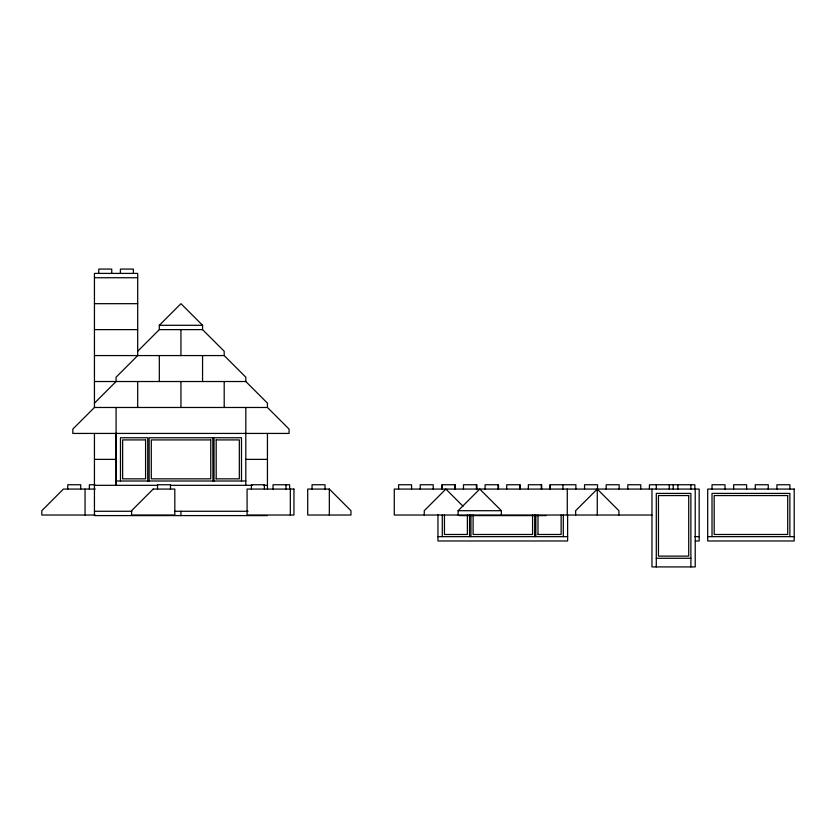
<?xml version="1.0" encoding="UTF-8"?>
<svg xmlns="http://www.w3.org/2000/svg" width="836" height="836" viewBox="0 0 836 836"><rect width="100%" height="100%" fill="white"/><g stroke="black" fill="none" stroke-linecap="round" stroke-linejoin="round"><path stroke-width="1.25" d="M137.689 351.245L159.321 329.624L159.321 325.298L180.942 303.677L202.563 325.298L202.563 329.624L224.194 351.245L224.194 355.572L245.815 377.203L245.815 381.519L267.436 403.151L267.436 407.477L289.068 429.098L289.068 433.424L72.816 433.424L72.816 429.098L94.447 407.477L267.436 407.477M94.447 403.151L116.068 381.519L116.068 377.203L137.689 355.572L137.689 273.403L94.447 273.403L94.447 407.477M458.118 515.028L458.118 510.702L479.749 489.07L501.37 510.702L501.37 515.028M618.891 515.028L618.891 510.702L597.27 489.07L575.638 510.702L575.638 515.028M94.447 277.73L137.689 277.73M94.447 303.677L137.689 303.677M159.321 325.298L202.563 325.298M94.447 329.624L137.689 329.624M159.321 329.624L202.563 329.624M94.447 355.572L224.194 355.572M94.447 381.519L245.815 381.519M212.929 437.75L149.132 437.75L149.132 481.003M216.085 439.914L239.326 439.914L239.326 478.84L216.085 478.84M94.447 459.372L116.068 459.372M245.815 459.372L267.436 459.372M116.162 481.003L245.815 481.003M94.74 484.755L89.379 484.755L89.379 489.07M94.447 485.319L157.68 485.319M170.649 485.319L252.179 485.319M263.622 485.319L267.436 485.319M95.231 489.07L63.421 489.07L41.8 510.702L41.8 515.028L95.231 515.028M329.332 489.07L307.711 489.07L307.711 515.028L350.953 515.028L350.953 510.702L329.332 489.07L329.332 515.028M458.118 510.702L501.37 510.702M94.447 511.277L131.879 511.277M174.484 511.277L248.073 511.277M652.017 515.028L394.279 515.028L394.279 489.07L699.168 489.07L699.168 540.976L695.353 540.976M267.436 515.593L94.447 515.593L94.447 433.424M459.56 515.593L546.054 515.593M537.882 534.486L561.134 534.486L561.134 515.028M437.959 536.649L567.623 536.649M694.841 536.649L699.168 536.649M707.705 536.649L794.2 536.649M656.291 558.27L690.891 558.27M462.998 506.198L445.881 489.07L424.26 510.702L424.26 515.028M789.874 489.07L789.874 484.755L776.905 484.755L776.905 489.07M789.874 536.649L789.874 493.397L712.021 493.397L712.021 536.649M768.253 489.07L768.253 484.755L755.274 484.755L755.274 489.07M746.621 489.07L746.621 484.755L733.653 484.755L733.653 489.07M725 489.07L725 484.755L712.021 484.755L712.021 489.07M695.218 489.07L695.218 566.923L651.965 566.923L651.965 489.07M694.841 489.07L694.841 484.755L649.426 484.755L649.426 489.07M690.891 484.755L690.891 489.07M690.891 566.923L690.891 493.397L656.291 493.397L656.291 566.923M677.912 484.755L677.912 489.07M673.22 484.755L673.22 489.07M669.27 484.755L669.27 489.07M656.291 484.755L656.291 489.07M640.773 489.07L640.773 484.755L627.805 484.755L627.805 489.07M619.152 489.07L619.152 484.755L606.173 484.755L606.173 489.07M597.531 489.07L597.531 484.755L584.552 484.755L584.552 489.07M597.27 489.07L597.27 515.028M575.899 489.07L575.899 484.755L549.973 484.755L549.973 489.07M567.623 514.788L567.623 540.976L437.959 540.976L437.959 514.788M567.278 489.07L567.278 515.028M563.297 515.028L563.297 536.649M562.952 484.755L562.952 489.07M550.318 484.755L550.318 489.07M541.676 489.07L541.676 484.755L528.352 484.755L528.352 489.07M541.32 484.755L541.32 489.07M537.997 515.028L537.997 534.486M535.834 515.028L535.834 536.649M534.737 515.028L534.643 536.649M532.574 515.028L532.574 534.486L473.103 534.486L473.103 515.028M520.138 489.07L520.138 484.755L506.72 484.755L506.72 489.07M519.699 484.755L519.699 489.07M498.507 489.07L498.507 484.755L485.099 484.755L485.099 489.07M498.078 484.755L498.078 489.07M476.886 489.07L476.886 484.755L463.478 484.755L463.478 489.07M476.447 484.755L476.447 489.07M470.94 515.028L470.94 536.649M469.55 514.819L469.55 536.649M467.387 515.028L467.387 534.486L444.449 534.486L444.449 515.028M455.265 489.07L455.265 484.755L441.847 484.755L441.847 489.07M454.826 484.755L454.826 489.07M442.286 484.755L442.286 489.07M442.286 515.028L442.286 536.649M433.205 489.07L433.205 484.755L420.226 484.755L420.226 489.07M411.573 489.07L411.573 484.755L398.605 484.755L398.605 489.07M325.005 489.07L325.005 484.755L312.037 484.755L312.037 489.07M290.332 489.07L290.332 515.028M289.622 489.07L289.622 484.755L273.027 484.755L273.027 489.07M286.006 484.755L286.006 489.07M267.436 433.424L267.436 489.217M264.385 489.07L264.385 484.755L251.406 484.755L251.406 489.07M245.815 407.477L245.815 485.319M241.489 481.003L241.489 437.75L214.026 437.75L214.026 481.003M224.194 381.519L224.194 407.477M216.19 439.914L216.19 478.84M212.835 437.75L212.929 481.003M202.563 355.572L202.563 381.519M180.942 329.624L180.942 355.572M180.942 381.519L180.942 407.477M180.942 511.277L180.942 515.593M170.492 489.07L170.492 484.755L157.523 484.755L157.523 489.07M159.321 355.572L159.321 381.519M147.742 481.003L147.742 437.75L120.478 437.75L120.478 481.003M137.689 381.519L137.689 407.477M133.363 273.403L133.363 269.077L120.394 269.077L120.394 273.403M116.162 433.424L116.162 485.319L116.068 407.477M111.742 273.403L111.742 269.077L98.763 269.077L98.763 273.403M85.053 489.07L85.053 515.028M80.726 489.07L80.726 484.755L67.747 484.755L67.747 489.07M153.197 489.07L131.576 510.702L131.576 515.028L174.818 515.028L174.818 489.07L153.197 489.07M145.579 439.914L122.641 439.914L122.641 478.84L145.579 478.84L145.579 439.914M210.766 439.914L151.295 439.914L151.295 478.84L210.766 478.84L210.766 439.914M293.948 489.07L247.08 489.07L247.08 515.028L293.948 515.028L293.948 489.07M794.2 489.07L707.705 489.07L707.705 540.976L794.2 540.976L794.2 489.07M688.728 495.56L658.454 495.56L658.454 556.118L688.728 556.118L688.728 495.56M787.711 495.56L714.184 495.56L714.184 534.486L787.711 534.486L787.711 495.56"/></g></svg>
